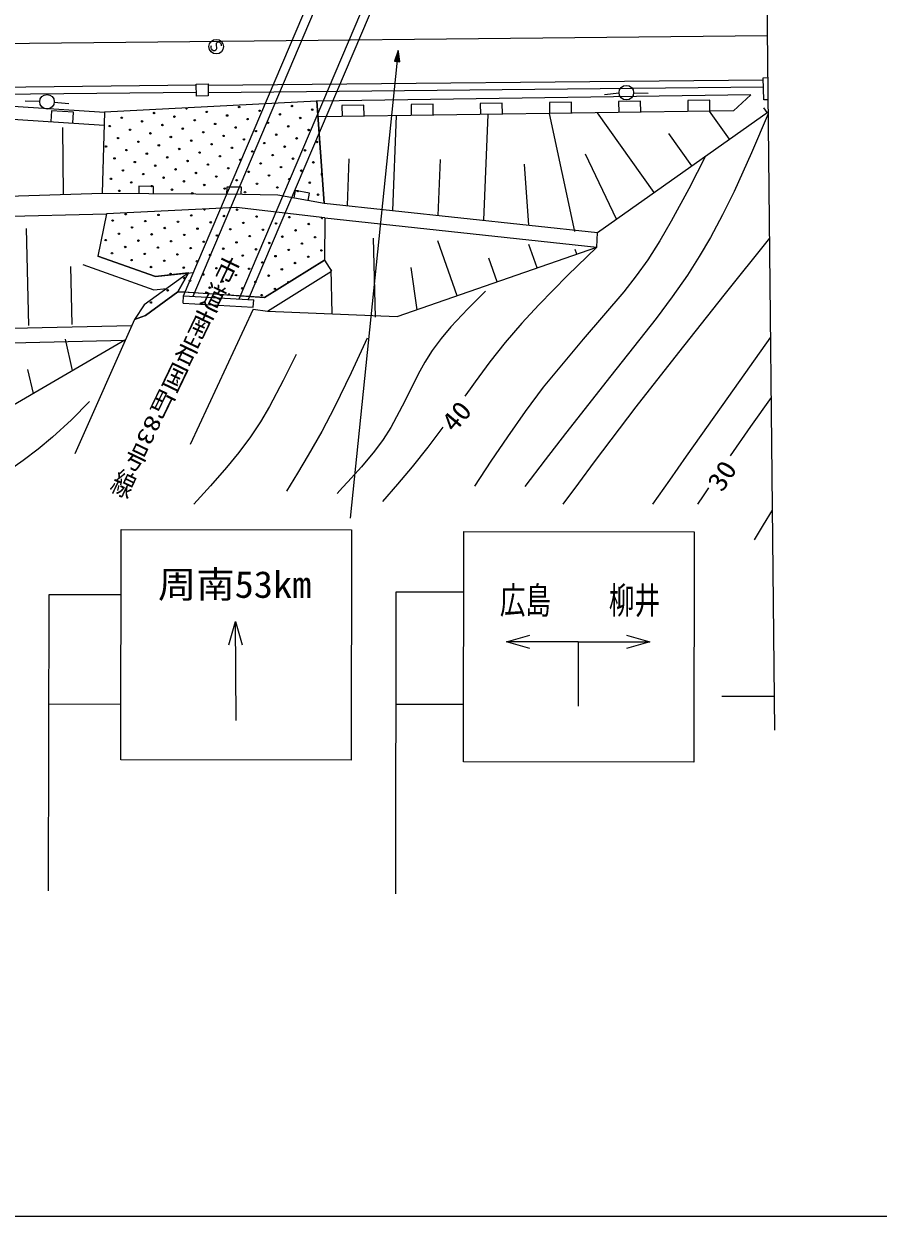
# Model space of a CAD drawing. Units: millimetres, scale not verified. Extents: x 40000 to 680000, y 20000 to 380000.
# Drawn here: x 481718 to 540133, y 205000 to 286536 of the extents above; entities that cross this region are included whole.
import ezdxf
from ezdxf.enums import TextEntityAlignment as Align

# ---------------------------------------------------------------- set-up
doc = ezdxf.new("R2010")
doc.units = ezdxf.units.MM
doc.header["$LTSCALE"] = 1000
doc.layers.add('M-BGD', color=7, linetype='Continuous', lineweight=25)
doc.layers.add('M-TTL-BAND', color=7, linetype='Continuous', lineweight=25)
doc.styles.add('@ＭＳ ゴシック', font='')
doc.styles.add('ＭＳ ゴシック', font='')
doc.styles.get('@ＭＳ ゴシック').set_extended_font_data('@MS Gothic')
doc.styles.get('ＭＳ ゴシック').set_extended_font_data('MS Gothic')

# ---------------------------------------------------------------- blocks, each defined once
blk = doc.blocks.new('BUHIN44')
at = {"color": 7, "linetype": 'Continuous', "lineweight": 25}
blk.add_lwpolyline([(457, -203), (660, 254), (-254, 660), (-457, 203)], dxfattribs=at)
blk = doc.blocks.new('BUHIN25')
at = {"color": 7, "linetype": 'Continuous', "lineweight": 25}
blk.add_circle((0, 0), 498, dxfattribs=at)
blk = doc.blocks.new('BUHIN4')
at = {"color": 7, "linetype": 'Continuous', "lineweight": 25}
blk.add_lwpolyline([(346, -90), (371, -57), (380, -17), (380, 37), (365, 113), (335, 173), (288, 220), (228, 241), (171, 232), (134, 223), (89, 193), (69, 154), (-33, -144), (-71, -182), (-129, -214), (-188, -221), (-238, -213), (-289, -187), (-326, -115), (-349, -3), (-351, 48), (-338, 99), (-309, 145), (-259, 191)], dxfattribs=at)
blk.add_circle((0, 0), 498, dxfattribs=at)
blk = doc.blocks.new('BUHIN154')
at = {"color": 7, "linetype": 'Continuous', "lineweight": 25}
blk.add_lwpolyline([(668, -341), (1009, 327), (-327, 1009), (-668, 341)], dxfattribs=at)
blk = doc.blocks.new('BUHIN156')
at = {"color": 7, "linetype": 'Continuous', "lineweight": 25}
blk.add_lwpolyline([(693, -287), (980, 406), (-406, 980), (-693, 287)], dxfattribs=at)
blk = doc.blocks.new('BUHIN218')
at = {"color": 7, "linetype": 'Continuous', "lineweight": 25}
blk.add_lwpolyline([(1285, -1058), (0, 0), (1649, -217)], dxfattribs=at)

msp = doc.modelspace()

# ---------------------------------------------------------------- linework, layer by layer
at = {"layer": 'M-BGD'}
for p, q in [((532046, 334130), (533044, 238242)), ((492636, 267933), (512353, 314335)), ((512993, 314307), (493272, 267897)), ((516175, 314170), (496417, 267716)), ((516815, 314143), (497053, 267679)), ((532550, 285709), (434738, 284698)), ((507321, 284703), (504035, 252731)), ((493506, 282337), (405097, 281408)), ((493505, 282412), (494313, 282427)), ((493520, 281590), (493505, 282412)), ((494313, 282427), (494327, 281605)), ((494332, 282335), (532267, 282717)), ((494337, 281835), (532283, 282217)), ((532263, 282853), (532580, 282863)), ((532312, 281336), (532263, 282853)), ((493511, 281837), (405103, 280908)), ((494327, 281605), (493520, 281590)), ((531420, 281676), (501702, 281245)), ((522418, 281784), (521423, 281688)), ((523416, 281819), (524415, 281793)), ((530238, 280583), (531420, 281676)), ((532595, 281346), (532312, 281336)), ((477121, 281158), (487239, 280499)), ((482803, 281217), (481803, 281241)), ((483801, 281169), (484798, 281096)), ((487239, 280499), (487078, 274958)), ((501751, 281238), (487239, 280499)), ((501751, 281238), (502243, 274273)), ((502243, 274273), (501751, 281238)), ((530238, 280583), (501866, 280175)), ((520943, 272265), (532604, 280522)), ((529959, 278649), (528606, 280559)), ((532535, 280473), (532306, 280796)), ((477017, 280276), (487213, 279612)), ((506948, 273768), (507209, 280252)), ((513168, 273100), (513460, 280341)), ((519384, 272327), (517659, 280402)), ((524807, 275001), (520949, 280449)), ((484433, 274876), (484382, 279439)), ((527383, 276825), (525820, 279033)), ((503837, 274102), (503967, 277306)), ((510058, 273434), (510212, 277260)), ((522231, 273177), (520112, 277616)), ((516243, 272769), (515945, 276936)), ((415915, 272743), (487078, 274958)), ((487078, 274958), (496662, 274886)), ((496662, 274886), (499086, 274835)), ((499086, 274835), (502243, 274273)), ((496254, 273984), (487374, 273541)), ((502296, 273269), (496254, 273984)), ((502243, 274273), (520943, 272265)), ((413274, 271711), (487374, 273541)), ((487374, 273541), (486782, 270657)), ((487374, 273541), (486782, 270657)), ((502296, 273269), (502286, 270386)), ((502296, 273269), (502286, 270386)), ((502296, 273269), (520903, 271265)), ((482063, 265909), (481904, 272537)), ((505766, 266478), (505637, 271881)), ((511344, 267939), (510034, 271703)), ((520903, 271265), (520943, 272265)), ((507248, 266513), (520903, 271265)), ((516806, 269840), (516245, 271453)), ((519537, 270790), (519425, 271113)), ((485026, 265980), (484931, 269936)), ((485743, 270070), (490611, 268351)), ((486782, 270657), (490719, 269267)), ((490719, 269267), (486782, 270657)), ((498180, 267833), (502286, 270386)), ((502286, 270386), (498180, 267833)), ((502286, 270386), (502761, 269622)), ((514075, 268889), (513514, 270503)), ((492973, 269504), (489935, 267315)), ((490719, 269267), (493319, 269540)), ((492973, 269504), (490719, 269267)), ((492246, 268204), (492973, 269504)), ((492246, 268204), (492973, 269504)), ((492973, 269504), (492246, 268204)), ((498381, 266898), (502761, 269622)), ((502796, 266707), (502723, 269763)), ((508613, 266989), (508194, 269864)), ((490611, 268351), (491503, 268444)), ((490025, 266583), (492246, 268204)), ((492246, 268204), (490025, 266583)), ((492246, 268204), (492706, 268201)), ((498180, 267833), (492246, 268204)), ((492607, 267434), (492636, 267933)), ((492636, 267933), (497435, 267657)), ((492706, 268201), (498180, 267833)), ((497406, 267158), (497435, 267657)), ((489935, 267315), (489293, 266321)), ((492607, 267434), (497406, 267158)), ((497399, 267029), (493098, 257762)), ((497399, 267029), (498381, 266898)), ((498381, 266898), (507248, 266513)), ((409472, 264165), (489108, 265905)), ((489293, 266321), (485203, 257131)), ((489293, 266321), (490025, 266583)), ((490025, 266583), (489293, 266321)), ((409567, 263167), (488613, 264894)), ((488613, 264894), (478336, 258902)), ((485055, 262819), (484564, 264968)), ((482367, 261252), (481992, 262895)), ((488343, 236197), (488366, 251947)), ((488366, 251947), (504116, 251924)), ((504116, 251924), (504093, 236174)), ((511781, 236076), (511804, 251826)), ((511804, 251826), (527554, 251803)), ((527554, 251803), (527531, 236053)), ((483419, 247496), (483390, 227239)), ((488359, 247489), (483419, 247496)), ((507156, 247670), (507126, 227053)), ((511798, 247663), (507156, 247670)), ((496234, 238896), (496184, 245668)), ((519624, 244275), (514723, 244282)), ((519624, 244275), (519618, 239871)), ((519624, 244275), (524525, 244268)), ((529446, 240570), (533019, 240570)), ((488348, 239996), (483408, 240003)), ((511787, 239982), (507145, 239989)), ((504093, 236174), (488343, 236197)), ((527531, 236053), (511781, 236076))]:
    msp.add_line(p, q, dxfattribs=at)
for points in [[(507321, 284703), (507058, 283976), (507431, 283938)], [(507305, 284550), (507380, 283990), (507119, 284017)], [(507298, 284476), (507355, 284021), (507149, 284042)], [(507290, 284399), (507330, 284052), (507180, 284067)], [(507282, 284325), (507304, 284083), (507211, 284093)]]:
    msp.add_lwpolyline(points, close=True, dxfattribs=at)
for points in [[(507313, 284627), (507405, 283960), (507088, 283992), (507313, 284625)], [(507261, 284116), (507274, 284248), (507279, 284114), (507242, 284118), (507274, 284248)], [(532605, 280385), (531469, 277723), (530276, 275082), (529493, 273485), (528658, 271919), (527900, 270621), (527092, 269354), (526051, 267857), (524952, 266382), (521845, 262464), (518756, 258527), (517370, 256720), (515983, 254902)], [(528326, 277493), (527182, 275245), (525988, 273033), (525209, 271708), (524376, 270409), (523589, 269297), (522747, 268211), (519966, 264972), (517230, 261693), (515985, 260018), (514782, 258299), (513655, 256622), (512537, 254926)], [(501157, 274466), (501244, 274958), (500260, 275134), (500172, 274641)], [(532694, 271883), (529576, 267988), (526471, 264071), (523574, 260347), (520719, 256578), (519643, 255136), (518569, 253692)], [(520902, 271265), (518894, 269317), (516925, 267323), (515758, 266062), (514632, 264755), (513586, 263432), (512580, 262062), (512225, 261565), (511872, 261067)], [(513290, 268259), (512080, 267055), (510921, 265816), (510256, 265022), (509640, 264193), (509136, 263408), (508682, 262588), (507775, 260743), (506813, 258921), (506283, 258104), (505697, 257312), (504816, 256251), (503877, 255216), (503505, 254819), (503132, 254424)], [(505184, 265035), (504101, 262659), (502964, 260311), (502089, 258662), (501157, 257033), (500424, 255806), (499677, 254576)], [(532764, 265116), (529892, 261047), (527013, 256965), (525861, 255333), (524703, 253692)], [(500343, 263930), (499458, 262140), (498519, 260375), (497895, 259321), (497220, 258301), (496426, 257230), (495582, 256193), (494481, 254934), (493347, 253686)], [(532807, 260984), (531395, 258998), (530006, 256992)], [(486216, 260702), (484965, 259462), (483668, 258260), (482693, 257453), (481672, 256686), (479948, 255456), (478252, 254171), (476626, 252799), (475037, 251380)], [(510377, 258955), (509351, 257580), (508271, 256233), (507262, 255047), (506230, 253866)], [(528530, 254804), (528160, 254248), (527791, 253692)], [(532887, 253281), (532274, 252270), (531659, 251257)], [(495735, 244064), (496184, 245668), (496651, 244071)], [(522926, 244730), (524525, 244268), (522925, 243814)]]:
    msp.add_lwpolyline(points, dxfattribs=at)
for centre in [(490623, 280438), (494227, 280516), (496440, 280840), (497832, 280593), (500044, 280917), (501437, 280670), (488410, 280114), (489803, 279866), (491195, 279618), (492015, 280191), (493407, 279943), (494800, 279696), (495620, 280268), (497012, 280020), (498404, 279773), (499224, 280345), (500617, 280097), (487590, 279541), (488983, 279294), (490375, 279046), (492587, 279371), (493980, 279123), (495372, 278876), (496192, 279448), (497584, 279200), (498977, 278953), (499797, 279525), (501189, 279277), (487343, 278149), (488163, 278721), (489555, 278474), (490947, 278226), (491767, 278799), (493160, 278551), (494552, 278303), (495944, 278056), (496764, 278628), (498157, 278380), (499549, 278133), (500369, 278705), (501762, 278457), (487915, 277329), (488735, 277901), (490127, 277654), (491520, 277406), (492340, 277979), (493732, 277731), (495124, 277483), (496517, 277236), (497337, 277808), (498729, 277560), (500122, 277313), (500942, 277885), (488487, 276509), (489307, 277081), (490700, 276834), (492092, 276586), (492912, 277159), (494304, 276911), (495697, 276663), (497089, 276416), (497909, 276988), (499302, 276740), (500694, 276493), (501514, 277065), (487667, 275937), (489060, 275689), (489880, 276261), (491272, 276014), (492664, 275766), (493484, 276339), (494877, 276091), (496269, 275843), (497662, 275596), (498482, 276168), (499874, 275920), (501266, 275673), (488240, 275117), (490452, 275441), (491844, 275194), (493237, 274946), (494057, 275519), (495449, 275271), (496842, 275023), (499054, 275348), (500446, 275100), (501839, 274853), (488689, 273514), (490925, 273474), (493160, 273434), (495396, 273394), (496298, 273826), (497632, 273355), (499867, 273315), (487787, 273082), (489120, 272611), (490022, 273043), (491356, 272572), (492258, 273003), (493591, 272532), (494494, 272963), (495827, 272492), (496729, 272923), (498063, 272452), (498965, 272884), (500299, 272413), (501201, 272844), (487316, 271749), (488218, 272180), (489551, 271709), (490454, 272140), (491787, 271669), (492689, 272101), (494023, 271630), (494925, 272061), (496258, 271590), (497161, 272021), (498494, 271550), (499396, 271981), (500730, 271510), (501632, 271942), (487747, 270847), (488649, 271278), (489983, 270807), (490885, 271238), (492218, 270767), (493121, 271198), (494454, 270727), (495356, 271159), (496690, 270688), (497592, 271119), (499828, 271079), (502063, 271039), (489080, 270376), (490414, 269905), (491316, 270336), (492650, 269865), (493552, 270296), (495787, 270256), (498023, 270217), (498925, 270648), (500259, 270177), (501161, 270608), (491747, 269434), (492690, 269147), (493983, 269394), (494885, 269825), (496219, 269354), (497121, 269785), (498454, 269314), (499357, 269746), (491548, 268313), (493081, 268963), (494414, 268492), (495316, 268923), (496650, 268452), (497552, 268883), (498886, 268412), (490405, 267480), (497983, 267981)]:
    msp.add_circle(centre, 49.8, dxfattribs=at)
for centre, start, end in [((492835, 280763), 158.52881, 27.30407), ((487095, 276757), 313.353, 43.31416), ((502086, 276245), 73.39711, 294.69543), ((494062, 273865), 172.00582, 13.70638), ((502103, 273275), 153.73747, 12.76474), ((499788, 268843), 21.32137, 222.43665), ((495748, 268021), 310.79197, 222.04706)]:
    msp.add_arc(centre, 49.8, start, end, dxfattribs=at)
at = {"layer": 'M-TTL-BAND'}
msp.add_line((40000, 205000), (579000, 205000), dxfattribs=at)

# ---------------------------------------------------------------- block references
at = {"layer": 'M-BGD', "rotation": 23.33334}
for name, p in [('BUHIN4', (494869, 284976)), ('BUHIN25', (522916, 281832)), ('BUHIN25', (483303, 281206)), ('BUHIN156', (504230, 280209)), ('BUHIN156', (508959, 280277)), ('BUHIN156', (513687, 280345)), ('BUHIN156', (518416, 280413)), ('BUHIN156', (523145, 280481)), ('BUHIN156', (527873, 280549)), ('BUHIN154', (484318, 279800)), ('BUHIN44', (490080, 274927)), ('BUHIN44', (496084, 274865)), ('BUHIN218', (514723, 244282))]:
    msp.add_blockref(name, p, dxfattribs=at)

# ---------------------------------------------------------------- texts
at = {"layer": 'M-BGD'}
for s, height, rotation, style, width, p in [('市道南岩国町83号線', 1100, 244.3, '@ＭＳ ゴシック', 1.35, (495207, 270976)), ('40', 1320, 49.8, 'ＭＳ ゴシック', 1.1, (511470, 258267)), ('30', 1320, 57.4, 'ＭＳ ゴシック', 1.1, (529812, 254232))]:
    msp.add_text(s, height=height, rotation=rotation, dxfattribs=dict(at, style=style, width=width)).set_placement(p, align=Align.BOTTOM_LEFT)
at = {"layer": 'M-BGD', "style": 'ＭＳ ゴシック'}
for s, width, p in [('周南53km', 1.05, (490882, 246732)), ('広島', 0.7, (514266, 245638)), ('柳井', 0.7, (521719, 245638))]:
    msp.add_text(s, height=1833, dxfattribs=dict(at, width=width)).set_placement(p, align=Align.BOTTOM_LEFT)

doc.saveas('drawing.dxf')
